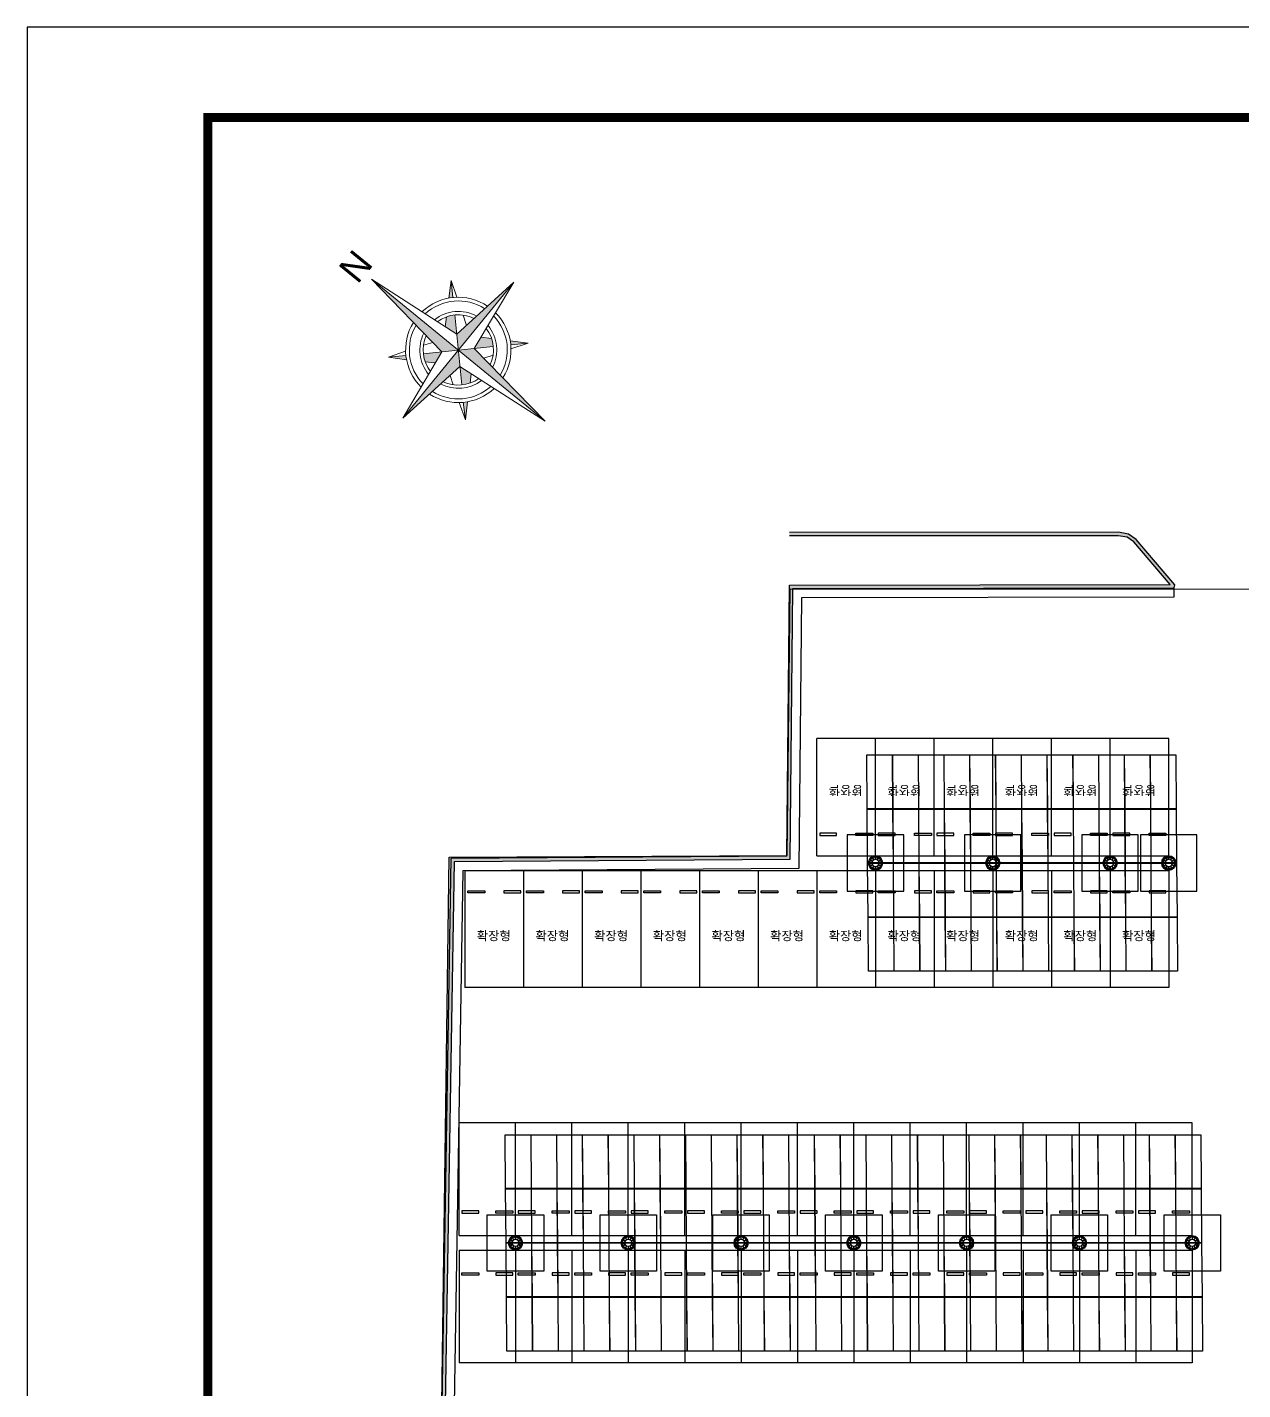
# Model space of a CAD drawing. Header units: millimetres. Extents: x 10297564 to 11610295, y -9287743 to -8409454.
# Drawn here: x 10381664 to 10435549, y -9229364 to -9168943 of the extents above; entities that cross this region are included whole.
import ezdxf
from ezdxf.enums import TextEntityAlignment as Align

# ---------------------------------------------------------------- set-up
doc = ezdxf.new("R2010")
doc.units = ezdxf.units.MM
doc.header["$LTSCALE"] = 100
for name, color, linetype, lineweight in [('Anchor Bolt', 2, 'Continuous', 0), ('BasePlate', 2, 'Continuous', 0), ('TITLE', 7, 'Continuous', 0)]:
    doc.layers.add(name, color=color, linetype=linetype, lineweight=lineweight)
for name, color, linetype in [('BOX', 7, 'Continuous'), ('BOX_Def', 8, 'Continuous'), ('CON', 2, 'Continuous'), ('E-BACK', 8, 'Continuous'), ('L형측구', 105, 'Continuous'), ('module', 5, 'Continuous'), ('PLATE', 6, 'Continuous'), ('TEX', 3, 'Continuous'), ('지적', 6, 'Continuous'), ('현황선', 4, 'Continuous')]:
    doc.layers.add(name, color=color, linetype=linetype)
doc.styles.get("Standard").update_dxf_attribs({"font": 'arial.ttf'})
doc.styles.add('각헤드라인엠', font='H2HDRM.TTF')

# ---------------------------------------------------------------- blocks, each defined once
blk = doc.blocks.new('ns')
h = blk.add_hatch(color=252)
h.dxf.hatch_style = 1
h.paths.add_polyline_path([(-129, 129), (0, 0), (0, 1244)])
h.paths.add_polyline_path([(-445, 377, -0.0207), (-413, 413), (-550, 550)])
h.paths.add_polyline_path([(-271, 108), (-129, 129), (-276, 276, 0.060161), (-333, 202)])
h.paths.add_polyline_path([(-974, 0), (-129, -129), (0, 0)])
h.paths.add_polyline_path([(974, 0), (125, 125), (0, 0)])
h.paths.add_polyline_path([(0, -1244), (125, -125), (0, 0)])
h.paths.add_polyline_path([(-274, -274, 0.060454), (-200, -331), (-112, -275), (-129, -129)])
h.paths.add_polyline_path([(-378, -441, -0.020641), (-413, -408), (-550, -550)])
h.paths.add_polyline_path([(276, -276, 0.059807), (334, -203), (272, -104), (125, -125)])
h.paths.add_polyline_path([(550, -550), (443, -381, -0.018915), (413, -413)])
h.paths.add_polyline_path([(278, 278, 0.059464), (205, 335), (109, 275), (125, 125)])
h.paths.add_polyline_path([(380, 447, -0.018981), (413, 417), (550, 550)])
at = {"lineweight": 0}
for points in [[(974, 0), (125, 125), (0, 1244), (-129, 129), (-974, 0), (-129, -129), (0, -1244), (125, -125)], [(550, 550), (413, 417)], [(550, -550), (413, -413)]]:
    blk.add_lwpolyline(points, close=True, dxfattribs=at)
for points in [[(0, 1244), (0, -1244)], [(-413, 413), (-550, 550), (-378, 446)], [(-550, 550), (-445, 377)], [(380, 447), (550, 550), (445, 383)], [(-203, 334), (-113, 275)], [(205, 335), (108, 275)], [(-333, 202), (-271, 108)], [(275, -275), (-276, 276)], [(278, 278), (-274, -274)], [(335, 205), (269, 104)], [(974, 0), (-974, 0)], [(-332, -199), (-274, -107)], [(334, -203), (272, -104)], [(-200, -331), (-113, -275)], [(202, -333), (108, -275)], [(-550, -550), (-444, -375)], [(-413, -408), (-550, -550), (-378, -441)], [(380, -443), (550, -550), (443, -381)]]:
    blk.add_lwpolyline(points, dxfattribs=at)
for radius, start, end in [(584, 97.7999, 174.2725), (543, 98.9028, 173.1682), (584, 5.4454, 82.9195), (543, 6.5027, 81.8922), (426, 103.3322, 168.7326), (390, 105.2678, 166.7943), (426, 10.7442, 77.774), (390, 12.5947, 75.9793), (584, 186.1795, 262.1474), (543, 187.3203, 261.0403), (426, 191.9064, 256.5934), (390, 193.9132, 254.6499), (584, 277.1311, 354.1034), (543, 278.1625, 353.01), (426, 282.2972, 348.6196), (390, 284.0994, 346.7018)]:
    blk.add_arc((2, 2), radius, start, end, dxfattribs=at)
at = {"insert": (0, 1469), "char_height": 292, "attachment_point": 5}
blk.add_mtext('N', dxfattribs=at)
blk = doc.blocks.new('A$C78AD5415')
at = {"layer": 'BOX', "const_width": 2}
blk.add_lwpolyline([(40, 20), (40, 574), (811, 574), (811, 20)], close=True, dxfattribs=at)
at = {"layer": 'BOX_Def'}
blk.add_lwpolyline([(0, 0), (841, 0), (841, 594), (0, 594)], close=True, dxfattribs=at)
blk = doc.blocks.new('확장주차')
at = {"color": 8, "linetype": 'ByBlock', "ltscale": 1.8}
for p, q in [((11400182, -10181968), (11402782, -10181968)), ((11400182, -10181968), (11400182, -10187168)), ((11402782, -10181968), (11402782, -10187168)), ((11400307, -10182968), (11400307, -10182868)), ((11400307, -10182868), (11401057, -10182868)), ((11401057, -10182968), (11400307, -10182968)), ((11401057, -10182868), (11401057, -10182968)), ((11402657, -10182868), (11401907, -10182868)), ((11401907, -10182868), (11401907, -10182968)), ((11401907, -10182968), (11402657, -10182968)), ((11402657, -10182968), (11402657, -10182868)), ((11402782, -10187168), (11400182, -10187168))]:
    blk.add_line(p, q, dxfattribs=at)
at = {"layer": 'TEX', "color": 3, "style": '각헤드라인엠'}
blk.add_text('확장형', height=400, dxfattribs=at).set_placement((11401461, -10185068), align=Align.CENTER)
blk = doc.blocks.new('일반주차')
at = {"color": 8, "linetype": 'ByBlock', "ltscale": 1.8}
for p, q in [((10522570, -9706491), (10520070, -9706491)), ((10520070, -9711491), (10520070, -9706491)), ((10522570, -9711491), (10522570, -9706491)), ((10520945, -9710391), (10520195, -9710391)), ((10520195, -9710391), (10520195, -9710491)), ((10520195, -9710491), (10520945, -9710491)), ((10520945, -9710491), (10520945, -9710391)), ((10521695, -9710391), (10522445, -9710391)), ((10521695, -9710491), (10521695, -9710391)), ((10522445, -9710491), (10521695, -9710491)), ((10522445, -9710391), (10522445, -9710491)), ((10520070, -9711491), (10522570, -9711491))]:
    blk.add_line(p, q, dxfattribs=at)
blk = doc.blocks.new('ANCHOR_BOLT-PLAN-M24')
at = {"layer": 'E-BACK'}
for p, q in [((-26, 0), (26, 0)), ((-20, -4), (-18, 3)), ((0, 21), (-18, 10)), ((-18, 10), (-18, -10)), ((-13, 16), (-15, 12)), ((-13, 16), (-6, 17)), ((0, 26), (0, -26)), ((18, 10), (0, 21)), ((7, 20), (3, 19)), ((7, 20), (12, 14)), ((18, -10), (18, 10)), ((20, 4), (18, 7)), ((20, 4), (18, -3)), ((-20, -4), (-18, -7)), ((-18, -10), (0, -21)), ((-7, -20), (-12, -14)), ((-7, -20), (-3, -19)), ((0, -21), (18, -10)), ((13, -16), (6, -17)), ((13, -16), (15, -12))]:
    blk.add_line(p, q, dxfattribs=at)
for radius in [22, 12]:
    blk.add_circle((0, 0), radius, dxfattribs=at)
blk = doc.blocks.new('기초')
at = {"layer": 'BasePlate'}
for radius in [325, 159, 151]:
    blk.add_circle((10406084, -9713701), radius, dxfattribs=at)
at = {"layer": 'CON'}
blk.add_lwpolyline([(10404834, -9714951), (10407334, -9714951), (10407334, -9712451), (10404834, -9712451)], close=True, dxfattribs=at)
at = {"layer": 'PLATE'}
for points in [[(10405925, -9713695), (10405925, -9713707), (10405788, -9713707), (10405788, -9713695), (10405925, -9713695)], [(10405949, -9713616), (10405943, -9713627), (10405824, -9713558), (10405830, -9713548), (10405949, -9713616)], [(10405943, -9713775), (10405949, -9713786), (10405830, -9713854), (10405824, -9713844), (10405943, -9713775)], [(10406010, -9713560), (10405999, -9713566), (10405931, -9713447), (10405941, -9713441), (10406010, -9713560)], [(10406090, -9713542), (10406078, -9713542), (10406078, -9713405), (10406090, -9713405), (10406090, -9713542)], [(10406169, -9713566), (10406158, -9713560), (10406227, -9713441), (10406237, -9713447), (10406169, -9713566)], [(10406225, -9713627), (10406219, -9713616), (10406338, -9713548), (10406344, -9713558), (10406225, -9713627)], [(10406219, -9713786), (10406225, -9713775), (10406344, -9713844), (10406338, -9713854), (10406219, -9713786)], [(10406243, -9713707), (10406243, -9713695), (10406381, -9713695), (10406381, -9713707), (10406243, -9713707)], [(10405999, -9713836), (10406010, -9713842), (10405941, -9713961), (10405931, -9713955), (10405999, -9713836)], [(10406078, -9713860), (10406090, -9713860), (10406090, -9713997), (10406078, -9713997), (10406078, -9713860)], [(10406158, -9713842), (10406169, -9713836), (10406237, -9713955), (10406227, -9713961), (10406158, -9713842)]]:
    blk.add_lwpolyline(points, dxfattribs=at)
at = {"layer": 'Anchor Bolt'}
for p in [(10405814, -9713629), (10405814, -9713773), (10405886, -9713503), (10406012, -9713431), (10406157, -9713431), (10406282, -9713503), (10406355, -9713629), (10406355, -9713773), (10405886, -9713899), (10406012, -9713971), (10406157, -9713971), (10406282, -9713899)]:
    blk.add_blockref('ANCHOR_BOLT-PLAN-M24', p, dxfattribs=at)

msp = doc.modelspace()

# ---------------------------------------------------------------- hatches: boundary and pattern name
at = {"layer": '현황선'}
h = msp.add_hatch(color=8, dxfattribs=at)
h.dxf.hatch_style = 1
h.paths.add_polyline_path([(10401673.7, -9255710.1), (10401650, -9255562), (10401984.4, -9255508.5), (10402306.8, -9255320.4), (10403974.4, -9253428.1), (10399674.1, -9253376.6), (10400449.9, -9205788.4), (10415342.3, -9205687.9), (10415453.9, -9193680.5), (10432327.8, -9193658.2), (10430719.8, -9191769.1), (10430420.7, -9191562.1), (10430024, -9191491.1), (10415452.5, -9191500.3), (10415452.4, -9191350.3), (10430037.2, -9191341.1), (10430479.3, -9191420.2), (10430821.3, -9191657), (10432534.5, -9193669.5), (10432506.8, -9193807.9), (10415602.5, -9193830.3), (10415490.9, -9205836.9), (10400597.5, -9205937.4), (10399826.5, -9253228.5), (10404155.6, -9253280.3), (10404145.9, -9253460.5), (10402403.3, -9255437.7), (10402035.8, -9255652.2)])

# ---------------------------------------------------------------- linework, layer by layer
at = {"layer": 'L형측구', "color": 3}
msp.add_lwpolyline([(10401673.7, -9255710.1), (10402035.8, -9255652.2), (10402403.3, -9255437.7), (10404145.9, -9253460.5), (10404155.6, -9253280.3), (10404155.6, -9253280.3), (10399826.5, -9253228.5), (10400597.5, -9205937.4), (10415490.9, -9205836.9), (10415602.5, -9193830.3), (10432506.8, -9193807.9), (10432534.5, -9193669.5), (10430821.3, -9191657), (10430479.3, -9191420.2), (10430037.2, -9191341.1), (10415450.9, -9191350.3)], dxfattribs=at)
at = {"layer": 'module', "linetype": 'Continuous', "ltscale": 2}
for points in [[(10418882.9, -9201210.7), (10420015.4, -9201210.7), (10420033.4, -9203601.5), (10418900.9, -9203601.5), (10418882.9, -9201210.7)], [(10420025.4, -9201210.7), (10421157.9, -9201210.7), (10421175.8, -9203601.5), (10420043.4, -9203601.5), (10420025.4, -9201210.7)], [(10421167.9, -9201210.7), (10422300.4, -9201210.7), (10422318.3, -9203601.5), (10421185.8, -9203601.5), (10421167.9, -9201210.7)], [(10422310.4, -9201210.7), (10423442.9, -9201210.7), (10423460.8, -9203601.5), (10422328.3, -9203601.5), (10422310.4, -9201210.7)], [(10423452.9, -9201210.7), (10424585.3, -9201210.7), (10424603.3, -9203601.5), (10423470.8, -9203601.5), (10423452.9, -9201210.7)], [(10424595.3, -9201210.7), (10425727.8, -9201210.7), (10425745.8, -9203601.5), (10424613.3, -9203601.5), (10424595.3, -9201210.7)], [(10425737.8, -9201210.7), (10426870.3, -9201210.7), (10426888.2, -9203601.5), (10425755.8, -9203601.5), (10425737.8, -9201210.7)], [(10426880.3, -9201210.7), (10428012.8, -9201210.7), (10428030.7, -9203601.5), (10426898.2, -9203601.5), (10426880.3, -9201210.7)], [(10428022.8, -9201210.7), (10429155.3, -9201210.7), (10429173.2, -9203601.5), (10428040.7, -9203601.5), (10428022.8, -9201210.7)], [(10429165.3, -9201210.7), (10430297.7, -9201210.7), (10430315.7, -9203601.5), (10429183.2, -9203601.5), (10429165.3, -9201210.7)], [(10430307.7, -9201210.7), (10431440.2, -9201210.7), (10431458.2, -9203601.5), (10430325.7, -9203601.5), (10430307.7, -9201210.7)], [(10431450.2, -9201210.7), (10432582.7, -9201210.7), (10432600.7, -9203601.5), (10431468.2, -9203601.5), (10431450.2, -9201210.7)], [(10418900.9, -9203611.2), (10420033.4, -9203611.2), (10420051.4, -9206002), (10418918.9, -9206002), (10418900.9, -9203611.2)], [(10420043.4, -9203611.2), (10421175.9, -9203611.2), (10421193.9, -9206002), (10420061.4, -9206002), (10420043.4, -9203611.2)], [(10421185.9, -9203611.2), (10422318.4, -9203611.2), (10422336.3, -9206002), (10421203.9, -9206002), (10421185.9, -9203611.2)], [(10422328.4, -9203611.2), (10423460.9, -9203611.2), (10423478.8, -9206002), (10422346.3, -9206002), (10422328.4, -9203611.2)], [(10423470.9, -9203611.2), (10424603.4, -9203611.2), (10424621.3, -9206002), (10423488.8, -9206002), (10423470.9, -9203611.2)], [(10424613.4, -9203611.2), (10425745.8, -9203611.2), (10425763.8, -9206002), (10424631.3, -9206002), (10424613.4, -9203611.2)], [(10425755.8, -9203611.2), (10426888.3, -9203611.2), (10426906.3, -9206002), (10425773.8, -9206002), (10425755.8, -9203611.2)], [(10426898.3, -9203611.2), (10428030.8, -9203611.2), (10428048.7, -9206002), (10426916.3, -9206002), (10426898.3, -9203611.2)], [(10428040.8, -9203611.2), (10429173.3, -9203611.2), (10429191.2, -9206002), (10428058.7, -9206002), (10428040.8, -9203611.2)], [(10429183.3, -9203611.2), (10430315.8, -9203611.2), (10430333.7, -9206002), (10429201.2, -9206002), (10429183.3, -9203611.2)], [(10430325.8, -9203611.2), (10431458.2, -9203611.2), (10431476.2, -9206002), (10430343.7, -9206002), (10430325.8, -9203611.2)], [(10431468.2, -9203611.2), (10432600.7, -9203611.2), (10432618.7, -9206002), (10431486.2, -9206002), (10431468.2, -9203611.2)], [(10418919, -9206011.7), (10420051.4, -9206011.7), (10420069.4, -9208402.5), (10418936.9, -9208402.5), (10418919, -9206011.7)], [(10420061.4, -9206011.7), (10421193.9, -9206011.7), (10421211.9, -9208402.5), (10420079.4, -9208402.5), (10420061.4, -9206011.7)], [(10421203.9, -9206011.7), (10422336.4, -9206011.7), (10422354.4, -9208402.5), (10421221.9, -9208402.5), (10421203.9, -9206011.7)], [(10422346.4, -9206011.7), (10423478.9, -9206011.7), (10423496.8, -9208402.5), (10422364.4, -9208402.5), (10422346.4, -9206011.7)], [(10423488.9, -9206011.7), (10424621.4, -9206011.7), (10424639.3, -9208402.5), (10423506.8, -9208402.5), (10423488.9, -9206011.7)], [(10424631.4, -9206011.7), (10425763.9, -9206011.7), (10425781.8, -9208402.5), (10424649.3, -9208402.5), (10424631.4, -9206011.7)], [(10425773.9, -9206011.7), (10426906.3, -9206011.7), (10426924.3, -9208402.5), (10425791.8, -9208402.5), (10425773.9, -9206011.7)], [(10426916.3, -9206011.7), (10428048.8, -9206011.7), (10428066.8, -9208402.5), (10426934.3, -9208402.5), (10426916.3, -9206011.7)], [(10428058.8, -9206011.7), (10429191.3, -9206011.7), (10429209.2, -9208402.5), (10428076.8, -9208402.5), (10428058.8, -9206011.7)], [(10429201.3, -9206011.7), (10430333.8, -9206011.7), (10430351.7, -9208402.5), (10429219.2, -9208402.5), (10429201.3, -9206011.7)], [(10430343.8, -9206011.7), (10431476.3, -9206011.7), (10431494.2, -9208402.5), (10430361.7, -9208402.5), (10430343.8, -9206011.7)], [(10431486.3, -9206011.7), (10432618.7, -9206011.7), (10432636.7, -9208402.5), (10431504.2, -9208402.5), (10431486.3, -9206011.7)], [(10418937, -9208412.2), (10420069.5, -9208412.2), (10420087.4, -9210803), (10418954.9, -9210803), (10418937, -9208412.2)], [(10420079.5, -9208412.2), (10421211.9, -9208412.2), (10421229.9, -9210803), (10420097.4, -9210803), (10420079.5, -9208412.2)], [(10421221.9, -9208412.2), (10422354.4, -9208412.2), (10422372.4, -9210803), (10421239.9, -9210803), (10421221.9, -9208412.2)], [(10422364.4, -9208412.2), (10423496.9, -9208412.2), (10423514.9, -9210803), (10422382.4, -9210803), (10422364.4, -9208412.2)], [(10423506.9, -9208412.2), (10424639.4, -9208412.2), (10424657.3, -9210803), (10423524.9, -9210803), (10423506.9, -9208412.2)], [(10424649.4, -9208412.2), (10425781.9, -9208412.2), (10425799.8, -9210803), (10424667.3, -9210803), (10424649.4, -9208412.2)], [(10425791.9, -9208412.2), (10426924.4, -9208412.2), (10426942.3, -9210803), (10425809.8, -9210803), (10425791.9, -9208412.2)], [(10426934.4, -9208412.2), (10428066.8, -9208412.2), (10428084.8, -9210803), (10426952.3, -9210803), (10426934.4, -9208412.2)], [(10428076.8, -9208412.2), (10429209.3, -9208412.2), (10429227.3, -9210803), (10428094.8, -9210803), (10428076.8, -9208412.2)], [(10429219.3, -9208412.2), (10430351.8, -9208412.2), (10430369.8, -9210803), (10429237.3, -9210803), (10429219.3, -9208412.2)], [(10430361.8, -9208412.2), (10431494.3, -9208412.2), (10431512.2, -9210803), (10430379.7, -9210803), (10430361.8, -9208412.2)], [(10431504.3, -9208412.2), (10432636.8, -9208412.2), (10432654.7, -9210803), (10431522.2, -9210803), (10431504.3, -9208412.2)], [(10402854.1, -9218054.6), (10403986.6, -9218054.6), (10404004.5, -9220445.4), (10402872.1, -9220445.4), (10402854.1, -9218054.6)], [(10403996.6, -9218054.6), (10405129.1, -9218054.6), (10405147, -9220445.4), (10404014.5, -9220445.4), (10403996.6, -9218054.6)], [(10405139.1, -9218054.6), (10406271.6, -9218054.6), (10406289.5, -9220445.4), (10405157, -9220445.4), (10405139.1, -9218054.6)], [(10406281.6, -9218054.6), (10407414, -9218054.6), (10407432, -9220445.4), (10406299.5, -9220445.4), (10406281.6, -9218054.6)], [(10407424, -9218054.6), (10408556.5, -9218054.6), (10408574.5, -9220445.4), (10407442, -9220445.4), (10407424, -9218054.6)], [(10408566.5, -9218054.6), (10409699, -9218054.6), (10409717, -9220445.4), (10408584.5, -9220445.4), (10408566.5, -9218054.6)], [(10409709, -9218054.6), (10410841.5, -9218054.6), (10410859.4, -9220445.4), (10409727, -9220445.4), (10409709, -9218054.6)], [(10410851.5, -9218054.6), (10411984, -9218054.6), (10412001.9, -9220445.4), (10410869.4, -9220445.4), (10410851.5, -9218054.6)], [(10411994, -9218054.6), (10413126.5, -9218054.6), (10413144.4, -9220445.4), (10412011.9, -9220445.4), (10411994, -9218054.6)], [(10413136.5, -9218054.6), (10414268.9, -9218054.6), (10414286.9, -9220445.4), (10413154.4, -9220445.4), (10413136.5, -9218054.6)], [(10414278.9, -9218054.6), (10415411.4, -9218054.6), (10415429.4, -9220445.4), (10414296.9, -9220445.4), (10414278.9, -9218054.6)], [(10415421.4, -9218054.6), (10416553.9, -9218054.6), (10416571.8, -9220445.4), (10415439.4, -9220445.4), (10415421.4, -9218054.6)], [(10416563.9, -9218054.6), (10417696.4, -9218054.6), (10417714.3, -9220445.4), (10416581.8, -9220445.4), (10416563.9, -9218054.6)], [(10417706.4, -9218054.6), (10418838.9, -9218054.6), (10418856.8, -9220445.4), (10417724.3, -9220445.4), (10417706.4, -9218054.6)], [(10418848.9, -9218054.6), (10419981.3, -9218054.6), (10419999.3, -9220445.4), (10418866.8, -9220445.4), (10418848.9, -9218054.6)], [(10419991.3, -9218054.6), (10421123.8, -9218054.6), (10421141.8, -9220445.4), (10420009.3, -9220445.4), (10419991.3, -9218054.6)], [(10421133.8, -9218054.6), (10422266.3, -9218054.6), (10422284.3, -9220445.4), (10421151.8, -9220445.4), (10421133.8, -9218054.6)], [(10422276.3, -9218054.6), (10423408.8, -9218054.6), (10423426.7, -9220445.4), (10422294.3, -9220445.4), (10422276.3, -9218054.6)], [(10423418.8, -9218054.6), (10424551.3, -9218054.6), (10424569.2, -9220445.4), (10423436.7, -9220445.4), (10423418.8, -9218054.6)], [(10424561.3, -9218054.6), (10425693.8, -9218054.6), (10425711.7, -9220445.4), (10424579.2, -9220445.4), (10424561.3, -9218054.6)], [(10425703.8, -9218054.6), (10426836.2, -9218054.6), (10426854.2, -9220445.4), (10425721.7, -9220445.4), (10425703.8, -9218054.6)], [(10426846.2, -9218054.6), (10427978.7, -9218054.6), (10427996.7, -9220445.4), (10426864.2, -9220445.4), (10426846.2, -9218054.6)], [(10427988.7, -9218054.6), (10429121.2, -9218054.6), (10429139.1, -9220445.4), (10428006.7, -9220445.4), (10427988.7, -9218054.6)], [(10429131.2, -9218054.6), (10430263.7, -9218054.6), (10430281.6, -9220445.4), (10429149.1, -9220445.4), (10429131.2, -9218054.6)], [(10430273.7, -9218054.6), (10431406.2, -9218054.6), (10431424.1, -9220445.4), (10430291.6, -9220445.4), (10430273.7, -9218054.6)], [(10431416.2, -9218054.6), (10432548.6, -9218054.6), (10432566.6, -9220445.4), (10431434.1, -9220445.4), (10431416.2, -9218054.6)], [(10432558.6, -9218054.6), (10433691.1, -9218054.6), (10433709.1, -9220445.4), (10432576.6, -9220445.4), (10432558.6, -9218054.6)], [(10402872.1, -9220455.1), (10404004.6, -9220455.1), (10404022.6, -9222846), (10402890.1, -9222846), (10402872.1, -9220455.1)], [(10404014.6, -9220455.1), (10405147.1, -9220455.1), (10405165, -9222846), (10404032.6, -9222846), (10404014.6, -9220455.1)], [(10405157.1, -9220455.1), (10406289.6, -9220455.1), (10406307.5, -9222846), (10405175, -9222846), (10405157.1, -9220455.1)], [(10406299.6, -9220455.1), (10407432.1, -9220455.1), (10407450, -9222846), (10406317.5, -9222846), (10406299.6, -9220455.1)], [(10407442.1, -9220455.1), (10408574.5, -9220455.1), (10408592.5, -9222846), (10407460, -9222846), (10407442.1, -9220455.1)], [(10408584.5, -9220455.1), (10409717, -9220455.1), (10409735, -9222846), (10408602.5, -9222846), (10408584.5, -9220455.1)], [(10409727, -9220455.1), (10410859.5, -9220455.1), (10410877.5, -9222846), (10409745, -9222846), (10409727, -9220455.1)], [(10410869.5, -9220455.1), (10412002, -9220455.1), (10412019.9, -9222846), (10410887.5, -9222846), (10410869.5, -9220455.1)], [(10412012, -9220455.1), (10413144.5, -9220455.1), (10413162.4, -9222846), (10412029.9, -9222846), (10412012, -9220455.1)], [(10413154.5, -9220455.1), (10414287, -9220455.1), (10414304.9, -9222846), (10413172.4, -9222846), (10413154.5, -9220455.1)], [(10414297, -9220455.1), (10415429.4, -9220455.1), (10415447.4, -9222846), (10414314.9, -9222846), (10414297, -9220455.1)], [(10415439.4, -9220455.1), (10416571.9, -9220455.1), (10416589.9, -9222846), (10415457.4, -9222846), (10415439.4, -9220455.1)], [(10416581.9, -9220455.1), (10417714.4, -9220455.1), (10417732.3, -9222846), (10416599.9, -9222846), (10416581.9, -9220455.1)], [(10417724.4, -9220455.1), (10418856.9, -9220455.1), (10418874.8, -9222846), (10417742.3, -9222846), (10417724.4, -9220455.1)], [(10418866.9, -9220455.1), (10419999.4, -9220455.1), (10420017.3, -9222846), (10418884.8, -9222846), (10418866.9, -9220455.1)], [(10420009.4, -9220455.1), (10421141.8, -9220455.1), (10421159.8, -9222846), (10420027.3, -9222846), (10420009.4, -9220455.1)], [(10421151.8, -9220455.1), (10422284.3, -9220455.1), (10422302.3, -9222846), (10421169.8, -9222846), (10421151.8, -9220455.1)], [(10422294.3, -9220455.1), (10423426.8, -9220455.1), (10423444.8, -9222846), (10422312.3, -9222846), (10422294.3, -9220455.1)], [(10423436.8, -9220455.1), (10424569.3, -9220455.1), (10424587.2, -9222846), (10423454.8, -9222846), (10423436.8, -9220455.1)], [(10424579.3, -9220455.1), (10425711.8, -9220455.1), (10425729.7, -9222846), (10424597.2, -9222846), (10424579.3, -9220455.1)], [(10425721.8, -9220455.1), (10426854.3, -9220455.1), (10426872.2, -9222846), (10425739.7, -9222846), (10425721.8, -9220455.1)], [(10426864.3, -9220455.1), (10427996.7, -9220455.1), (10428014.7, -9222846), (10426882.2, -9222846), (10426864.3, -9220455.1)], [(10428006.7, -9220455.1), (10429139.2, -9220455.1), (10429157.2, -9222846), (10428024.7, -9222846), (10428006.7, -9220455.1)], [(10429149.2, -9220455.1), (10430281.7, -9220455.1), (10430299.6, -9222846), (10429167.2, -9222846), (10429149.2, -9220455.1)], [(10430291.7, -9220455.1), (10431424.2, -9220455.1), (10431442.1, -9222846), (10430309.6, -9222846), (10430291.7, -9220455.1)], [(10431434.2, -9220455.1), (10432566.7, -9220455.1), (10432584.6, -9222846), (10431452.1, -9222846), (10431434.2, -9220455.1)], [(10432576.7, -9220455.1), (10433709.1, -9220455.1), (10433727.1, -9222846), (10432594.6, -9222846), (10432576.7, -9220455.1)], [(10402890.2, -9222855.7), (10404022.6, -9222855.7), (10404040.6, -9225246.5), (10402908.1, -9225246.5), (10402890.2, -9222855.7)], [(10404032.6, -9222855.7), (10405165.1, -9222855.7), (10405183.1, -9225246.5), (10404050.6, -9225246.5), (10404032.6, -9222855.7)], [(10405175.1, -9222855.7), (10406307.6, -9222855.7), (10406325.5, -9225246.5), (10405193.1, -9225246.5), (10405175.1, -9222855.7)], [(10406317.6, -9222855.7), (10407450.1, -9222855.7), (10407468, -9225246.5), (10406335.5, -9225246.5), (10406317.6, -9222855.7)], [(10407460.1, -9222855.7), (10408592.6, -9222855.7), (10408610.5, -9225246.5), (10407478, -9225246.5), (10407460.1, -9222855.7)], [(10408602.6, -9222855.7), (10409735, -9222855.7), (10409753, -9225246.5), (10408620.5, -9225246.5), (10408602.6, -9222855.7)], [(10409745, -9222855.7), (10410877.5, -9222855.7), (10410895.5, -9225246.5), (10409763, -9225246.5), (10409745, -9222855.7)], [(10410887.5, -9222855.7), (10412020, -9222855.7), (10412038, -9225246.5), (10410905.5, -9225246.5), (10410887.5, -9222855.7)], [(10412030, -9222855.7), (10413162.5, -9222855.7), (10413180.4, -9225246.5), (10412048, -9225246.5), (10412030, -9222855.7)], [(10413172.5, -9222855.7), (10414305, -9222855.7), (10414322.9, -9225246.5), (10413190.4, -9225246.5), (10413172.5, -9222855.7)], [(10414315, -9222855.7), (10415447.5, -9222855.7), (10415465.4, -9225246.5), (10414332.9, -9225246.5), (10414315, -9222855.7)], [(10415457.5, -9222855.7), (10416589.9, -9222855.7), (10416607.9, -9225246.5), (10415475.4, -9225246.5), (10415457.5, -9222855.7)], [(10416599.9, -9222855.7), (10417732.4, -9222855.7), (10417750.4, -9225246.5), (10416617.9, -9225246.5), (10416599.9, -9222855.7)], [(10417742.4, -9222855.7), (10418874.9, -9222855.7), (10418892.8, -9225246.5), (10417760.4, -9225246.5), (10417742.4, -9222855.7)], [(10418884.9, -9222855.7), (10420017.4, -9222855.7), (10420035.3, -9225246.5), (10418902.8, -9225246.5), (10418884.9, -9222855.7)], [(10420027.4, -9222855.7), (10421159.9, -9222855.7), (10421177.8, -9225246.5), (10420045.3, -9225246.5), (10420027.4, -9222855.7)], [(10421169.9, -9222855.7), (10422302.3, -9222855.7), (10422320.3, -9225246.5), (10421187.8, -9225246.5), (10421169.9, -9222855.7)], [(10422312.3, -9222855.7), (10423444.8, -9222855.7), (10423462.8, -9225246.5), (10422330.3, -9225246.5), (10422312.3, -9222855.7)], [(10423454.8, -9222855.7), (10424587.3, -9222855.7), (10424605.3, -9225246.5), (10423472.8, -9225246.5), (10423454.8, -9222855.7)], [(10424597.3, -9222855.7), (10425729.8, -9222855.7), (10425747.7, -9225246.5), (10424615.3, -9225246.5), (10424597.3, -9222855.7)], [(10425739.8, -9222855.7), (10426872.3, -9222855.7), (10426890.2, -9225246.5), (10425757.7, -9225246.5), (10425739.8, -9222855.7)], [(10426882.3, -9222855.7), (10428014.8, -9222855.7), (10428032.7, -9225246.5), (10426900.2, -9225246.5), (10426882.3, -9222855.7)], [(10428024.8, -9222855.7), (10429157.2, -9222855.7), (10429175.2, -9225246.5), (10428042.7, -9225246.5), (10428024.8, -9222855.7)], [(10429167.2, -9222855.7), (10430299.7, -9222855.7), (10430317.7, -9225246.5), (10429185.2, -9225246.5), (10429167.2, -9222855.7)], [(10430309.7, -9222855.7), (10431442.2, -9222855.7), (10431460.2, -9225246.5), (10430327.7, -9225246.5), (10430309.7, -9222855.7)], [(10431452.2, -9222855.7), (10432584.7, -9222855.7), (10432602.6, -9225246.5), (10431470.1, -9225246.5), (10431452.2, -9222855.7)], [(10432594.7, -9222855.7), (10433727.2, -9222855.7), (10433745.1, -9225246.5), (10432612.6, -9225246.5), (10432594.7, -9222855.7)], [(10402908.2, -9225256.2), (10404040.7, -9225256.2), (10404058.6, -9227647), (10402926.1, -9227647), (10402908.2, -9225256.2)], [(10404050.7, -9225256.2), (10405183.1, -9225256.2), (10405201.1, -9227647), (10404068.6, -9227647), (10404050.7, -9225256.2)], [(10405193.1, -9225256.2), (10406325.6, -9225256.2), (10406343.6, -9227647), (10405211.1, -9227647), (10405193.1, -9225256.2)], [(10406335.6, -9225256.2), (10407468.1, -9225256.2), (10407486.1, -9227647), (10406353.6, -9227647), (10406335.6, -9225256.2)], [(10407478.1, -9225256.2), (10408610.6, -9225256.2), (10408628.5, -9227647), (10407496, -9227647), (10407478.1, -9225256.2)], [(10408620.6, -9225256.2), (10409753.1, -9225256.2), (10409771, -9227647), (10408638.5, -9227647), (10408620.6, -9225256.2)], [(10409763.1, -9225256.2), (10410895.5, -9225256.2), (10410913.5, -9227647), (10409781, -9227647), (10409763.1, -9225256.2)], [(10410905.5, -9225256.2), (10412038, -9225256.2), (10412056, -9227647), (10410923.5, -9227647), (10410905.5, -9225256.2)], [(10412048, -9225256.2), (10413180.5, -9225256.2), (10413198.5, -9227647), (10412066, -9227647), (10412048, -9225256.2)], [(10413190.5, -9225256.2), (10414323, -9225256.2), (10414340.9, -9227647), (10413208.5, -9227647), (10413190.5, -9225256.2)], [(10414333, -9225256.2), (10415465.5, -9225256.2), (10415483.4, -9227647), (10414350.9, -9227647), (10414333, -9225256.2)], [(10415475.5, -9225256.2), (10416608, -9225256.2), (10416625.9, -9227647), (10415493.4, -9227647), (10415475.5, -9225256.2)], [(10416618, -9225256.2), (10417750.4, -9225256.2), (10417768.4, -9227647), (10416635.9, -9227647), (10416618, -9225256.2)], [(10417760.4, -9225256.2), (10418892.9, -9225256.2), (10418910.9, -9227647), (10417778.4, -9227647), (10417760.4, -9225256.2)], [(10418902.9, -9225256.2), (10420035.4, -9225256.2), (10420053.4, -9227647), (10418920.9, -9227647), (10418902.9, -9225256.2)], [(10420045.4, -9225256.2), (10421177.9, -9225256.2), (10421195.8, -9227647), (10420063.3, -9227647), (10420045.4, -9225256.2)], [(10421187.9, -9225256.2), (10422320.4, -9225256.2), (10422338.3, -9227647), (10421205.8, -9227647), (10421187.9, -9225256.2)], [(10422330.4, -9225256.2), (10423462.9, -9225256.2), (10423480.8, -9227647), (10422348.3, -9227647), (10422330.4, -9225256.2)], [(10423472.8, -9225256.2), (10424605.3, -9225256.2), (10424623.3, -9227647), (10423490.8, -9227647), (10423472.8, -9225256.2)], [(10424615.3, -9225256.2), (10425747.8, -9225256.2), (10425765.8, -9227647), (10424633.3, -9227647), (10424615.3, -9225256.2)], [(10425757.8, -9225256.2), (10426890.3, -9225256.2), (10426908.2, -9227647), (10425775.8, -9227647), (10425757.8, -9225256.2)], [(10426900.3, -9225256.2), (10428032.8, -9225256.2), (10428050.7, -9227647), (10426918.2, -9227647), (10426900.3, -9225256.2)], [(10428042.8, -9225256.2), (10429175.3, -9225256.2), (10429193.2, -9227647), (10428060.7, -9227647), (10428042.8, -9225256.2)], [(10429185.3, -9225256.2), (10430317.7, -9225256.2), (10430335.7, -9227647), (10429203.2, -9227647), (10429185.3, -9225256.2)], [(10430327.7, -9225256.2), (10431460.2, -9225256.2), (10431478.2, -9227647), (10430345.7, -9227647), (10430327.7, -9225256.2)], [(10431470.2, -9225256.2), (10432602.7, -9225256.2), (10432620.7, -9227647), (10431488.2, -9227647), (10431470.2, -9225256.2)], [(10432612.7, -9225256.2), (10433745.2, -9225256.2), (10433763.1, -9227647), (10432630.6, -9227647), (10432612.7, -9225256.2)]]:
    msp.add_lwpolyline(points, dxfattribs=at)
at = {"layer": '지적'}
msp.add_lwpolyline([(10399740, -9253162.5), (10400363.6, -9205752.3), (10415359.2, -9205679.3), (10415478.2, -9193848.3), (10463808.1, -9193867.2), (10472059.7, -9201675.3), (10471563.6, -9247253.3), (10465835.6, -9253162.5), (10399740, -9253162.5)], close=True, dxfattribs=at)
at = {"layer": '현황선', "color": 3}
for points in [[(10401650, -9255562), (10401984.4, -9255508.5), (10402306.8, -9255320.4), (10403974.4, -9253428.1), (10399674.1, -9253376.6), (10400449.9, -9205788.4), (10415342.3, -9205687.9), (10415453.9, -9193680.5), (10432327.8, -9193658.2), (10430719.8, -9191769.1), (10430420.7, -9191562.1), (10430024, -9191491.1), (10415452.5, -9191500.3)], [(10404155.6, -9253280.3), (10404160.4, -9252880.3), (10400233, -9252833.3), (10400991.1, -9206334.8), (10415887.2, -9206234.2), (10415998.8, -9194229.8), (10432507.3, -9194207.9), (10432506.8, -9193807.9)]]:
    msp.add_lwpolyline(points, dxfattribs=at)

# ---------------------------------------------------------------- block references
at = {"xscale": 4.000000000000008, "yscale": 4.000000000000008, "zscale": 4.000000000000008, "rotation": 50.77074029816983}
msp.add_blockref('ns', (10400774.7, -9183263.2), dxfattribs=at)
at = {"linetype": 'Continuous', "xscale": -1, "rotation": 180}
for name, p in [('확장주차', (-983513.1, -19387649.4)), ('확장주차', (-980913.1, -19387649.4)), ('확장주차', (-978313.1, -19387649.4)), ('확장주차', (-975713.1, -19387649.4)), ('확장주차', (-973113.1, -19387649.4)), ('확장주차', (-970513.1, -19387649.4)), ('일반주차', (-119260.9, -18934666.7)), ('일반주차', (-116760.9, -18934666.7)), ('일반주차', (-114260.9, -18934666.7)), ('일반주차', (-111760.9, -18934666.7)), ('일반주차', (-109260.9, -18934666.7)), ('일반주차', (-106760.9, -18934666.7)), ('일반주차', (-104260.9, -18934666.7)), ('일반주차', (-101760.9, -18934666.7)), ('일반주차', (-99260.9, -18934666.7)), ('일반주차', (-96760.9, -18934666.7)), ('일반주차', (-94260.9, -18934666.7)), ('일반주차', (-91760.9, -18934666.7)), ('일반주차', (-89260.9, -18934666.7))]:
    msp.add_blockref(name, p, dxfattribs=at)
at = {"linetype": 'Continuous'}
for name, p in [('기초', (13184.8, 507694.1)), ('기초', (18384.8, 507694.1)), ('기초', (23584.8, 507694.1)), ('기초', (26184.8, 507694.1)), ('확장주차', (-999113.1, 975635.7)), ('확장주차', (-996513.1, 975635.7)), ('확장주차', (-993913.1, 975635.7)), ('확장주차', (-991313.1, 975635.7)), ('확장주차', (-988713.1, 975635.7)), ('확장주차', (-986113.1, 975635.7)), ('확장주차', (-983513.1, 975635.7)), ('확장주차', (-980913.1, 975635.7)), ('확장주차', (-978313.1, 975635.7)), ('확장주차', (-975713.1, 975635.7)), ('확장주차', (-973113.1, 975635.7)), ('확장주차', (-970513.1, 975635.7)), ('일반주차', (-119260.9, 488965.1)), ('일반주차', (-116760.9, 488965.1)), ('일반주차', (-114260.9, 488965.1)), ('일반주차', (-111760.9, 488965.1)), ('일반주차', (-109260.9, 488965.1)), ('일반주차', (-106760.9, 488965.1)), ('일반주차', (-104260.9, 488965.1)), ('일반주차', (-101760.9, 488965.1)), ('일반주차', (-99260.9, 488965.1)), ('일반주차', (-96760.9, 488965.1)), ('일반주차', (-94260.9, 488965.1)), ('일반주차', (-91760.9, 488965.1)), ('일반주차', (-89260.9, 488965.1))]:
    msp.add_blockref(name, p, dxfattribs=at)
at = {"linetype": 'Continuous', "xscale": -1}
for p in [(20809392.7, 490850.2), (20814392.7, 490850.2), (20819392.7, 490850.2), (20824392.7, 490850.2), (20829392.7, 490850.2), (20834392.7, 490850.2), (20839392.7, 490850.2)]:
    msp.add_blockref('기초', p, dxfattribs=at)
at = {"layer": 'TITLE', "color": 4, "xscale": 200, "yscale": 200, "zscale": 200}
msp.add_blockref('A$C78AD5415', (10381664, -9287743.3), dxfattribs=at)

doc.saveas('drawing.dxf')
